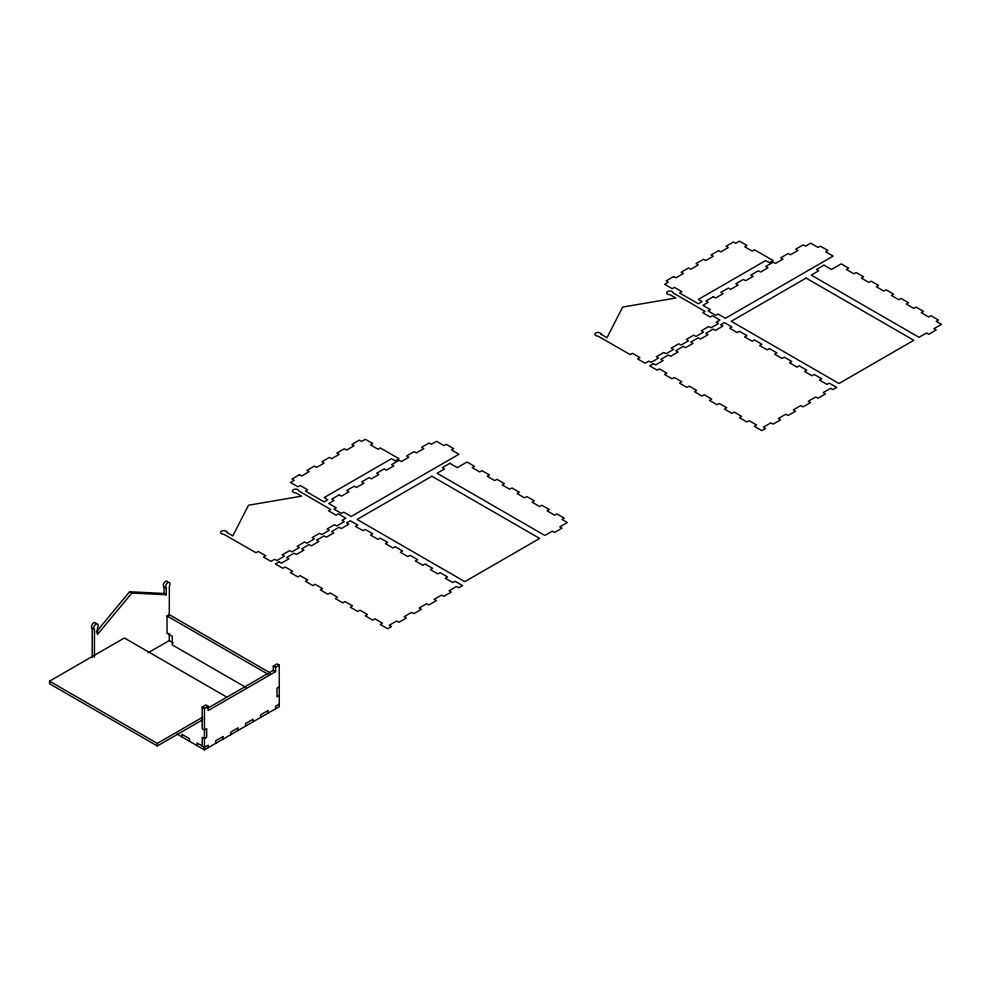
<?xml version="1.0" encoding="UTF-8"?>
<svg xmlns="http://www.w3.org/2000/svg" width="991" height="991" viewBox="0 0 991 991"><rect width="100%" height="100%" fill="white"/><g stroke="black" fill="none" stroke-linecap="round" stroke-linejoin="round"><path stroke-width="1.49" d="M92.2 657.491L92.2 628.232A3.171 1.833 -60 0 1 92.572 623.847A3.171 1.833 -60 0 1 95.867 623.525M94.442 657.244L94.442 629.52L92.2 628.232M169.275 615.584L169.362 586.189A3.171 1.833 -60 0 0 169.362 582.522A3.171 1.833 -60 0 0 166.191 584.356A3.171 1.833 -60 0 0 166.191 588.022L166.277 594.773L131.865 593.052L129.61 591.751L96.177 632.035M131.865 593.052L97.44 634.525L97.527 627.662A3.171 1.833 -60 0 0 97.527 623.996A3.171 1.833 -60 0 0 94.356 625.829A3.171 1.833 -60 0 0 94.356 629.496L94.442 629.52M202.734 719.751L157.296 745.975L49.55 683.765L49.55 681.176L124.383 637.981L226.803 697.119M245.842 687.37L172.273 644.893L172.273 636.247L167.033 633.224L167.033 615.944L169.275 614.643L270.37 673.013M148.068 652.809L169.275 640.57L169.275 633.373M202.201 745.975L202.201 737.341L204.443 738.642L206.685 737.341L206.685 728.695L204.443 729.995L202.201 728.695L202.201 707.103L205.942 704.935L208.184 706.236L208.184 710.559L275.535 671.675L275.535 667.352L279.276 665.196L279.276 706.67L204.443 749.865L177.005 734.034M207.255 708.503L273.281 670.374L273.281 666.063L277.022 663.896L279.276 665.196M202.201 707.103L204.443 708.392L208.184 706.236M49.55 681.176L157.296 743.386L202.734 717.162M279.276 686.8L277.022 688.088L277.022 696.735L279.276 695.434M279.276 704.081L275.535 706.236L275.535 708.825M129.61 591.751L164.035 593.485L166.277 594.773M167.702 582.051A3.171 1.833 -60 0 0 164.407 582.374A3.171 1.833 -60 0 0 163.949 586.722L166.277 588.047M273.281 666.063L275.535 667.352M273.281 670.374L275.535 671.675M167.033 615.944L268.127 674.314M169.523 640.719L173.264 642.874M268.041 713.148L268.041 710.559L260.559 714.87L260.559 717.472M253.077 721.782L253.077 719.193L245.595 723.517L245.595 726.106M238.113 730.429L238.113 727.84L230.63 732.151L230.63 734.752M223.148 739.063L223.148 736.474L215.666 740.797L215.666 743.386M208.184 747.71L208.184 745.121L204.443 747.276L196.961 742.953L196.961 745.554M204.443 708.392L204.443 749.865M189.479 741.231L189.479 738.642L181.997 734.319L181.997 736.908M164.035 586.759L164.035 593.485M157.296 743.386L157.296 745.975M227.001 532.44L232.798 535.896L248.518 505.224L301.648 496.144L295.652 492.8A3.171 1.833 0 0 1 292.481 490.966A3.171 1.833 0 0 1 295.652 489.133A3.171 1.833 0 0 1 298.836 490.966L330.821 509.547L328.578 510.836L336.06 515.159L338.303 513.858L345.785 518.182L342.044 520.337L344.298 521.638L336.816 525.961L334.562 524.66L327.08 528.983L329.334 530.284L321.84 534.595L319.598 533.307L312.115 537.618L314.358 538.918L306.876 543.241L304.633 541.941L297.151 546.264L299.393 547.565L291.911 551.876L289.669 550.587L282.187 554.898L284.429 556.199L276.947 560.522L274.705 559.221L270.964 561.389L263.482 557.066L265.724 555.765L258.242 551.442L256 552.743L223.817 534.273A3.171 1.833 0 0 1 220.646 532.44A3.171 1.833 0 0 1 223.817 530.606A3.171 1.833 0 0 1 227.001 532.44M601.165 334.289L606.975 337.745L622.682 307.074L675.812 298.006L669.829 294.649A3.171 1.833 0 0 1 666.646 292.816A3.171 1.833 0 0 1 669.829 290.982A3.171 1.833 0 0 1 673 292.816L704.997 311.397L702.755 312.685L710.237 317.009L712.479 315.708L719.962 320.031L716.22 322.199L718.463 323.487L710.981 327.81L708.738 326.51L701.256 330.833L703.499 332.134L696.016 336.445L693.774 335.156L686.292 339.479L688.534 340.768L681.052 345.091L678.81 343.79L671.328 348.114L673.57 349.414L666.088 353.725L663.834 352.437L656.352 356.76L658.606 358.048L651.124 362.372L648.87 361.071L645.129 363.239L637.647 358.915L639.901 357.615L632.407 353.304L630.165 354.592L597.994 336.122A3.171 1.833 0 0 1 594.823 334.289A3.171 1.833 0 0 1 597.994 332.456A3.171 1.833 0 0 1 601.165 334.289M299.455 474.701L291.973 479.025L294.216 480.325L290.474 482.481L297.957 486.804L300.199 485.503L307.681 489.827L305.439 491.115L324.144 501.917L327.885 499.761L324.144 497.606L391.495 458.722L395.236 460.877L398.977 458.722L380.271 447.92L378.029 449.22L370.547 444.897L372.789 443.596L365.307 439.286L361.566 441.441L359.312 440.14L351.83 444.464L354.084 445.764L346.602 450.075L344.348 448.787L336.866 453.11L339.12 454.398L331.626 458.722L329.384 457.421L321.902 461.744L324.144 463.045L316.662 467.356L314.42 466.067L306.937 470.378L309.18 471.679L301.698 476.002L299.455 474.701M673.62 276.551L666.138 280.874L668.392 282.175L664.651 284.33L672.133 288.654L674.375 287.353L681.858 291.676L679.615 292.977L698.321 303.779L702.062 301.611L698.321 299.455L765.659 260.571L769.4 262.726L773.141 260.571L754.436 249.769L752.194 251.07L744.712 246.747L746.954 245.446L739.472 241.135L735.731 243.291L733.489 241.99L726.007 246.313L728.249 247.614L720.767 251.937L718.525 250.636L711.043 254.96L713.285 256.248L705.803 260.571L703.56 259.27L696.078 263.594L698.321 264.894L690.838 269.218L688.596 267.917L681.114 272.24L683.356 273.528L675.874 277.852L673.62 276.551M339.232 494.856L331.75 499.179L333.992 500.467L328.752 503.49L336.234 507.813L333.992 509.114L341.474 513.437L343.716 512.136L351.198 516.46L458.957 454.25L451.475 449.926L453.717 448.626L446.235 444.315L443.993 445.603L436.511 441.28L431.271 444.315L429.029 443.014L421.534 447.337L423.789 448.626L416.307 452.949L414.052 451.648L406.57 455.971L408.825 457.272L401.343 461.595L399.088 460.295L391.606 464.618L393.848 465.906L386.366 470.23L384.124 468.929L376.642 473.252L378.884 474.553L371.402 478.876L369.16 477.575L361.678 481.899L363.92 483.187L356.438 487.51L354.196 486.209L346.714 490.533L348.956 491.833L341.474 496.157L339.232 494.856M713.396 296.705L705.914 301.029L708.156 302.317L702.929 305.352L710.411 309.663L708.156 310.963L715.651 315.287L717.893 313.986L725.375 318.309L833.121 256.099L825.639 251.776L827.881 250.475L820.399 246.164L818.157 247.453L810.675 243.142L805.435 246.164L803.193 244.864L795.711 249.187L797.953 250.475L790.471 254.798L788.229 253.51L780.747 257.821L782.989 259.122L775.507 263.445L773.265 262.144L765.783 266.468L768.025 267.756L760.543 272.079L758.301 270.791L750.819 275.102L753.061 276.402L745.579 280.726L743.337 279.425L735.842 283.748L738.097 285.036L730.615 289.36L728.36 288.071L720.878 292.382L723.133 293.683L715.651 298.006L713.396 296.705M279.189 561.81L275.448 563.978L282.93 568.301L285.185 567.001L292.667 571.324L290.413 572.612L297.895 576.935L300.149 575.635L307.631 579.958L305.389 581.259L312.871 585.582L315.113 584.281L322.595 588.604L320.353 589.893L327.835 594.216L330.077 592.915L337.559 597.239L335.317 598.539L342.799 602.862L345.041 601.562L352.523 605.885L350.281 607.173L357.763 611.497L360.006 610.196L367.488 614.519L365.245 615.82L372.727 620.143L374.97 618.842L382.452 623.166L380.21 624.454L387.692 628.777L391.433 626.622L389.19 625.321L396.673 620.998L398.915 622.298L406.397 617.975L404.155 616.687L411.637 612.364L413.879 613.652L421.361 609.341L419.119 608.04L426.601 603.717L428.843 605.018L436.337 600.695L434.083 599.406L441.565 595.083L443.819 596.371L451.301 592.061L449.047 590.76L456.529 586.437L458.783 587.737L462.524 585.582L455.042 581.259L452.788 582.547L445.306 578.236L447.56 576.935L440.078 572.612L437.824 573.913L430.342 569.59L432.596 568.301L425.102 563.978L422.86 565.266L415.378 560.956L417.62 559.655L410.138 555.332L407.896 556.632L400.414 552.309L402.656 551.021L395.174 546.698L392.931 547.986L385.449 543.675L387.692 542.374L380.21 538.051L377.967 539.352L370.485 535.029L372.727 533.74L365.245 529.417L363.003 530.705L355.521 526.394L357.763 525.094L350.281 520.77L346.54 522.938L348.782 524.227L341.3 528.55L339.058 527.249L331.576 531.572L333.818 532.873L326.336 537.196L324.094 535.896L316.612 540.219L318.854 541.507L311.372 545.83L309.13 544.53L301.648 548.853L303.89 550.154L296.408 554.477L294.154 553.176L286.672 557.499L288.926 558.788L281.444 563.111L279.189 561.81M449.803 463.317L442.32 467.641L444.563 468.929L437.081 473.252L544.827 535.462L552.309 531.139L554.564 532.44L562.046 528.116L559.791 526.828L567.286 522.505L562.046 519.482L564.288 518.182L556.806 513.858L554.564 515.159L547.082 510.836L549.324 509.547L541.842 505.224L539.6 506.512L532.105 502.202L534.36 500.901L526.878 496.578L524.623 497.878L517.141 493.555L519.395 492.267L511.913 487.944L509.659 489.232L502.177 484.921L504.419 483.62L496.937 479.297L494.695 480.598L487.213 476.275L489.455 474.986L481.973 470.663L479.731 471.951L472.249 467.641L474.491 466.34L467.009 462.017L457.285 467.641L449.803 463.317M431.903 476.237L357.082 519.445L464.829 581.655L539.661 538.447L431.903 476.237M653.366 363.672L649.625 365.828L657.107 370.151L659.349 368.85L666.832 373.173L664.589 374.462L672.071 378.785L674.314 377.497L681.796 381.808L679.553 383.108L687.036 387.431L689.278 386.131L696.76 390.454L694.518 391.742L702 396.066L704.242 394.777L711.724 399.088L709.482 400.389L716.964 404.712L719.218 403.411L726.7 407.735L724.446 409.023L731.928 413.346L734.182 412.058L741.664 416.369L739.41 417.669L746.904 421.993L749.146 420.692L756.628 425.015L754.386 426.303L761.868 430.627L765.609 428.471L763.355 427.171L770.849 422.847L773.091 424.148L780.574 419.825L778.331 418.536L785.813 414.213L788.056 415.514L795.538 411.191L793.295 409.89L800.778 405.567L803.02 406.867L810.502 402.544L808.26 401.256L815.742 396.933L817.984 398.233L825.466 393.91L823.224 392.609L830.706 388.286L832.948 389.587L836.689 387.431L829.207 383.108L826.965 384.409L819.483 380.086L821.725 378.785L814.243 374.462L812.001 375.762L804.519 371.439L806.761 370.151L799.279 365.828L797.037 367.128L789.554 362.805L791.797 361.504L784.315 357.181L782.072 358.482L774.59 354.159L776.833 352.87L769.35 348.547L767.096 349.848L759.614 345.525L761.868 344.224L754.386 339.901L752.132 341.201L744.65 336.878L746.904 335.59L739.41 331.267L737.168 332.567L729.686 328.244L731.928 326.943L724.446 322.62L720.705 324.788L722.959 326.076L715.465 330.399L713.223 329.111L705.741 333.422L707.983 334.723L700.501 339.046L698.259 337.745L690.777 342.068L693.019 343.357L685.537 347.68L683.295 346.392L675.812 350.703L678.055 352.003L670.573 356.326L668.33 355.026L660.848 359.349L663.09 360.637L655.608 364.961L653.366 363.672M823.967 265.167L816.485 269.49L818.727 270.778L811.245 275.102L919.004 337.312L926.486 332.988L928.728 334.289L936.21 329.966L933.968 328.678L941.45 324.354L936.21 321.332L938.452 320.031L930.97 315.708L928.728 317.009L921.246 312.685L923.488 311.397L916.006 307.074L913.764 308.374L906.282 304.051L908.524 302.75L901.042 298.427L898.8 299.728L891.318 295.405L893.56 294.116L886.078 289.793L883.836 291.094L876.354 286.771L878.596 285.47L871.114 281.147L868.872 282.447L861.39 278.124L863.632 276.836L856.15 272.513L853.908 273.813L846.413 269.49L848.668 268.189L841.186 263.866L831.449 269.49L823.967 265.167M806.079 278.087L731.247 321.295L839.005 383.505L913.826 340.297L806.079 278.087"/></g></svg>
